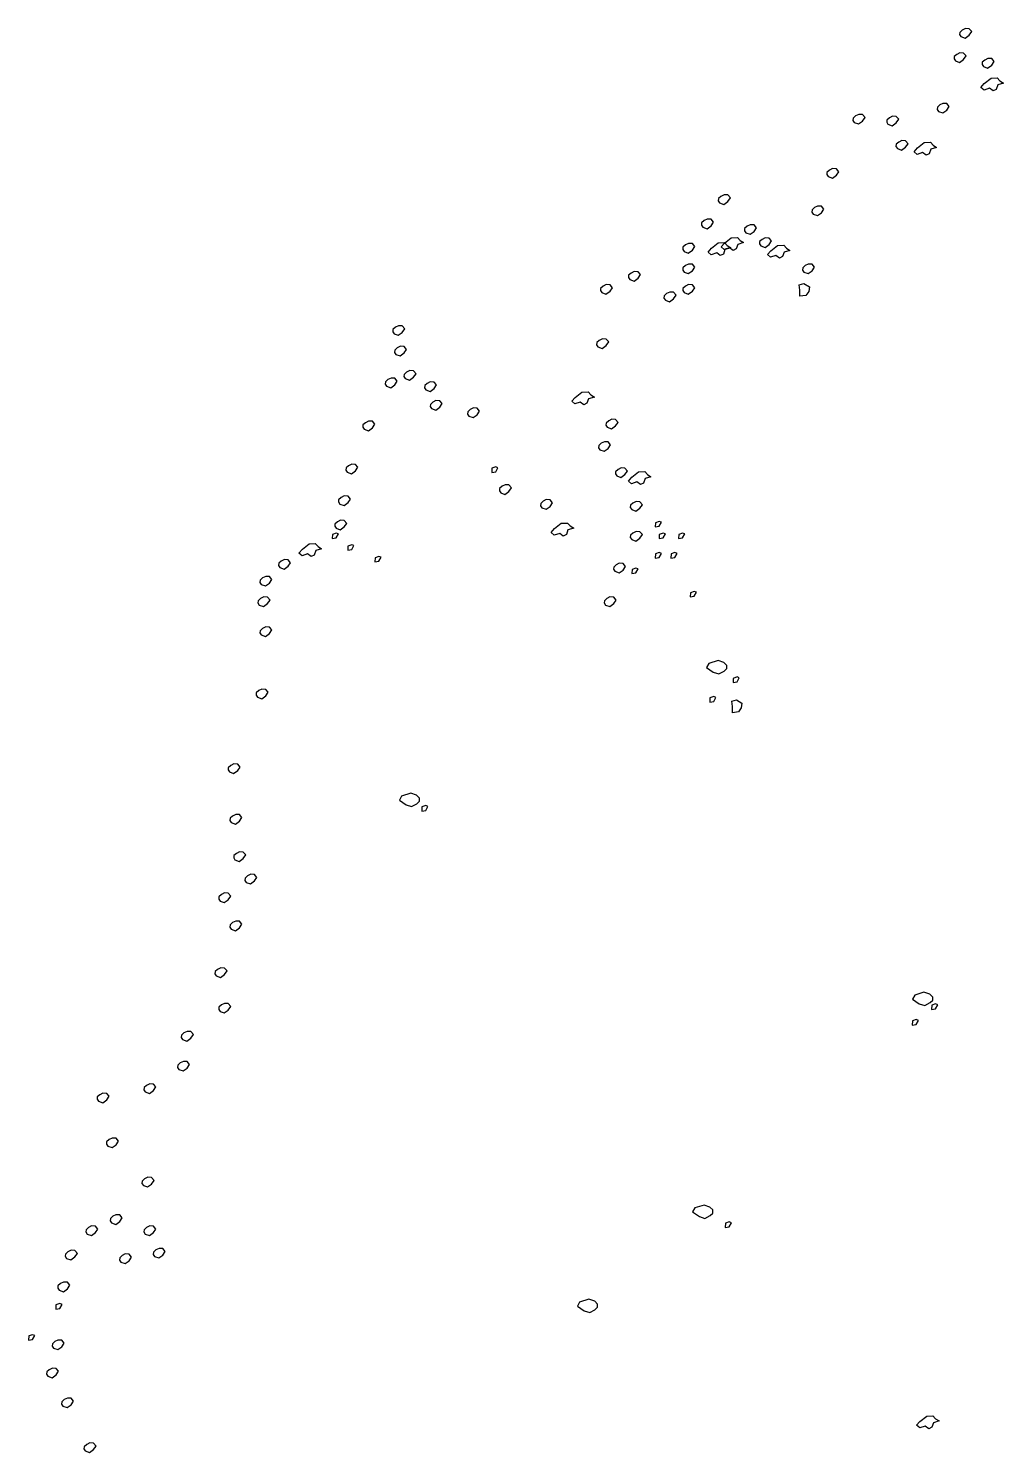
# Model space of a CAD drawing. Header units: millimetres. Extents: x 454 to 24074, y 929 to 15016.
# Drawn here: x 521 to 1540, y 12653 to 14141 of the extents above; entities that cross this region are included whole.
import ezdxf

# ---------------------------------------------------------------- set-up
doc = ezdxf.new("R2010")
doc.units = ezdxf.units.MM
doc.layers.add('cadblocksdwg.com', color=255, linetype='Continuous')

# ---------------------------------------------------------------- blocks, each defined once
blk = doc.blocks.new('Trees side 07_cad-block.com')
at = {"color": 0}
for points in [[(-32.9, 5850.9), (-24.2, 5847.7), (-15.9, 5853.7), (-10.9, 5861), (-15.9, 5867), (-23.7, 5867.4), (-30.1, 5864.2), (-35.2, 5859.6), (-35.6, 5855.1)], [(-44.4, 5801.1), (-35.7, 5797.9), (-27.4, 5803.9), (-22.4, 5811.2), (-27.4, 5817.2), (-35.2, 5817.6), (-41.6, 5814.4), (-46.7, 5809.8), (-47.1, 5805.2)], [(13.1, 5789.6), (21.8, 5786.4), (30.1, 5792.4), (35.1, 5799.7), (30.1, 5805.7), (22.3, 5806.1), (15.9, 5802.9), (10.8, 5798.3), (10.4, 5793.7)], [(15, 5754.7), (28.7, 5765.7), (41.5, 5766.1), (47.1, 5760.2), (54.4, 5755.6), (42.5, 5751.9), (39.3, 5742.8), (32.8, 5739.5), (25.5, 5745), (14.5, 5741.4), (8.1, 5746.9)], [(-251.4, 5675.1), (-242.7, 5671.9), (-234.4, 5677.9), (-229.4, 5685.2), (-234.4, 5691.2), (-242.2, 5691.6), (-248.7, 5688.4), (-253.7, 5683.8), (-254.2, 5679.2)], [(-78.9, 5697.7), (-70.2, 5694.4), (-61.9, 5700.4), (-56.9, 5707.7), (-61.9, 5713.7), (-69.7, 5714.1), (-76.1, 5710.9), (-81.2, 5706.4), (-81.6, 5701.8)], [(-182.4, 5671.3), (-173.7, 5668.1), (-165.4, 5674), (-160.4, 5681.4), (-165.4, 5687.3), (-173.2, 5687.8), (-179.6, 5684.6), (-184.7, 5680), (-185.1, 5675.4)], [(-163.2, 5621.5), (-154.5, 5618.3), (-146.3, 5624.2), (-141.2, 5631.5), (-146.3, 5637.5), (-154.1, 5638), (-160.5, 5634.8), (-165.5, 5630.2), (-166, 5625.6)], [(-122.1, 5622.9), (-108.4, 5633.9), (-95.6, 5634.4), (-90, 5628.4), (-82.7, 5623.8), (-94.6, 5620.1), (-97.8, 5611), (-104.3, 5607.8), (-111.6, 5613.3), (-122.6, 5609.6), (-129, 5615.1)], [(-305.1, 5564), (-296.4, 5560.8), (-288.1, 5566.7), (-283.1, 5574.1), (-288.1, 5580), (-295.9, 5580.5), (-302.3, 5577.3), (-307.4, 5572.7), (-307.8, 5568.1)], [(-527.4, 5510.3), (-518.7, 5507.1), (-510.5, 5513.1), (-505.4, 5520.4), (-510.5, 5526.4), (-518.3, 5526.8), (-524.7, 5523.6), (-529.7, 5519), (-530.2, 5514.5)], [(-335.8, 5487.3), (-327, 5484.1), (-318.8, 5490.1), (-313.7, 5497.4), (-318.8, 5503.4), (-326.6, 5503.8), (-333, 5500.6), (-338, 5496), (-338.5, 5491.5)], [(-561.9, 5460.5), (-553.2, 5457.3), (-545, 5463.3), (-539.9, 5470.6), (-545, 5476.6), (-552.8, 5477), (-559.2, 5473.8), (-564.2, 5469.2), (-564.7, 5464.6)], [(-473.8, 5449), (-465.1, 5445.8), (-456.8, 5451.8), (-451.8, 5459.1), (-456.8, 5465.1), (-464.6, 5465.5), (-471, 5462.3), (-476.1, 5457.7), (-476.5, 5453.1)], [(-600.3, 5410.7), (-591.6, 5407.5), (-583.3, 5413.4), (-578.3, 5420.8), (-583.3, 5426.7), (-591.1, 5427.2), (-597.5, 5424), (-602.6, 5419.4), (-603, 5414.8)], [(-544, 5417.3), (-530.2, 5428.3), (-517.4, 5428.8), (-511.9, 5422.8), (-504.6, 5418.2), (-516.5, 5414.6), (-519.7, 5405.4), (-526.1, 5402.2), (-533.4, 5407.7), (-544.4, 5404), (-550.9, 5409.5)], [(-517.6, 5427.9), (-503.9, 5438.9), (-491, 5439.3), (-485.5, 5433.4), (-478.2, 5428.8), (-490.1, 5425.1), (-493.3, 5416), (-499.7, 5412.7), (-507.1, 5418.2), (-518.1, 5414.6), (-524.5, 5420.1)], [(-443.1, 5422.2), (-434.4, 5419), (-426.1, 5424.9), (-421.1, 5432.3), (-426.1, 5438.2), (-433.9, 5438.7), (-440.3, 5435.5), (-445.4, 5430.9), (-445.8, 5426.3)], [(-422.7, 5412.1), (-409, 5423.1), (-396.1, 5423.5), (-390.6, 5417.6), (-383.3, 5413), (-395.2, 5409.3), (-398.4, 5400.1), (-404.8, 5396.9), (-412.2, 5402.4), (-423.2, 5398.8), (-429.6, 5404.3)], [(-711.5, 5353.2), (-702.8, 5350), (-694.5, 5356), (-689.5, 5363.3), (-694.5, 5369.3), (-702.3, 5369.7), (-708.7, 5366.5), (-713.8, 5361.9), (-714.2, 5357.3)], [(-600.3, 5368.5), (-591.6, 5365.3), (-583.3, 5371.3), (-578.3, 5378.6), (-583.3, 5384.6), (-591.1, 5385), (-597.5, 5381.8), (-602.6, 5377.2), (-603, 5372.7)], [(-354.9, 5368.5), (-346.2, 5365.3), (-338, 5371.3), (-332.9, 5378.6), (-338, 5384.6), (-345.7, 5385), (-352.2, 5381.8), (-357.2, 5377.2), (-357.7, 5372.7)], [(-769, 5326.4), (-760.3, 5323.2), (-752, 5329.1), (-747, 5336.5), (-752, 5342.4), (-759.8, 5342.9), (-766.2, 5339.7), (-771.3, 5335.1), (-771.7, 5330.5)], [(-600.3, 5326.4), (-591.6, 5323.2), (-583.3, 5329.1), (-578.3, 5336.5), (-583.3, 5342.4), (-591.1, 5342.9), (-597.5, 5339.7), (-602.6, 5335.1), (-603, 5330.5)], [(-362.8, 5319.1), (-362.8, 5331.4), (-364.2, 5342.4), (-354.5, 5345.2), (-343.5, 5338.3), (-344.9, 5328.7), (-350.4, 5320.4)], [(-638.6, 5311.1), (-629.9, 5307.8), (-621.7, 5313.8), (-616.6, 5321.1), (-621.7, 5327.1), (-629.4, 5327.6), (-635.9, 5324.3), (-640.9, 5319.8), (-641.4, 5315.2)], [(-1194.5, 5242.1), (-1185.8, 5238.9), (-1177.6, 5244.8), (-1172.5, 5252.2), (-1177.6, 5258.1), (-1185.3, 5258.6), (-1191.8, 5255.4), (-1196.8, 5250.8), (-1197.3, 5246.2)], [(-776.6, 5215.3), (-767.9, 5212), (-759.7, 5218), (-754.6, 5225.3), (-759.7, 5231.3), (-767.5, 5231.8), (-773.9, 5228.5), (-778.9, 5224), (-779.4, 5219.4)], [(-1190.7, 5199.9), (-1182, 5196.7), (-1173.7, 5202.7), (-1168.7, 5210), (-1173.7, 5216), (-1181.5, 5216.4), (-1187.9, 5213.2), (-1193, 5208.6), (-1193.4, 5204)], [(-1171.5, 5150.1), (-1162.8, 5146.9), (-1154.6, 5152.9), (-1149.5, 5160.2), (-1154.6, 5166.1), (-1162.3, 5166.6), (-1168.8, 5163.4), (-1173.8, 5158.8), (-1174.3, 5154.2)], [(-1209.9, 5134.8), (-1201.1, 5131.6), (-1192.9, 5137.5), (-1187.8, 5144.9), (-1192.9, 5150.8), (-1200.7, 5151.3), (-1207.1, 5148.1), (-1212.1, 5143.5), (-1212.6, 5138.9)], [(-1129.3, 5127.1), (-1120.6, 5123.9), (-1112.4, 5129.9), (-1107.3, 5137.2), (-1112.4, 5143.2), (-1120.2, 5143.6), (-1126.6, 5140.4), (-1131.6, 5135.8), (-1132.1, 5131.2)], [(-823.5, 5111.6), (-809.7, 5122.6), (-796.9, 5123.1), (-791.4, 5117.1), (-784, 5112.5), (-795.9, 5108.9), (-799.2, 5099.7), (-805.6, 5096.5), (-812.9, 5102), (-823.9, 5098.3), (-830.3, 5103.8)], [(-1117.8, 5088.8), (-1109.1, 5085.6), (-1100.9, 5091.5), (-1095.8, 5098.9), (-1100.9, 5104.8), (-1108.7, 5105.3), (-1115.1, 5102.1), (-1120.1, 5097.5), (-1120.6, 5092.9)], [(-1041.2, 5073.5), (-1032.5, 5070.3), (-1024.2, 5076.2), (-1019.2, 5083.5), (-1024.2, 5089.5), (-1032, 5090), (-1038.4, 5086.8), (-1043.5, 5082.2), (-1043.9, 5077.6)], [(-1255.9, 5046.6), (-1247.1, 5043.4), (-1238.9, 5049.4), (-1233.9, 5056.7), (-1238.9, 5062.7), (-1246.7, 5063.1), (-1253.1, 5059.9), (-1258.2, 5055.3), (-1258.6, 5050.8)], [(-757.5, 5050.5), (-748.8, 5047.3), (-740.5, 5053.2), (-735.5, 5060.5), (-740.5, 5066.5), (-748.3, 5067), (-754.7, 5063.8), (-759.8, 5059.2), (-760.2, 5054.6)], [(-772.8, 5004.5), (-764.1, 5001.3), (-755.8, 5007.2), (-750.8, 5014.6), (-755.8, 5020.5), (-763.6, 5021), (-770.1, 5017.8), (-775.1, 5013.2), (-775.6, 5008.6)], [(-1290.4, 4958.5), (-1281.7, 4955.3), (-1273.4, 4961.2), (-1268.4, 4968.6), (-1273.4, 4974.5), (-1281.2, 4975), (-1287.6, 4971.8), (-1292.7, 4967.2), (-1293.1, 4962.6)], [(-994.4, 4957.9), (-986.1, 4959.3), (-981.5, 4967.5), (-986.1, 4969.4), (-993.9, 4966.6)], [(-738.3, 4950.8), (-729.6, 4947.6), (-721.3, 4953.6), (-716.3, 4960.9), (-721.3, 4966.9), (-729.1, 4967.3), (-735.5, 4964.1), (-740.6, 4959.5), (-741, 4955)], [(-707.4, 4948.2), (-693.7, 4959.2), (-680.9, 4959.7), (-675.4, 4953.7), (-668, 4949.1), (-679.9, 4945.5), (-683.1, 4936.3), (-689.6, 4933.1), (-696.9, 4938.6), (-707.9, 4934.9), (-714.3, 4940.4)], [(-976, 4916.3), (-967.3, 4913.1), (-959, 4919.1), (-954, 4926.4), (-959, 4932.4), (-966.8, 4932.8), (-973.2, 4929.6), (-978.3, 4925), (-978.7, 4920.5)], [(-1305.7, 4893.3), (-1297, 4890.1), (-1288.7, 4896.1), (-1283.7, 4903.4), (-1288.7, 4909.4), (-1296.5, 4909.8), (-1302.9, 4906.6), (-1308, 4902.1), (-1308.4, 4897.5)], [(-891.6, 4885.7), (-882.9, 4882.5), (-874.7, 4888.4), (-869.6, 4895.8), (-874.7, 4901.7), (-882.5, 4902.2), (-888.9, 4899), (-893.9, 4894.4), (-894.4, 4889.8)], [(-707.6, 4881.8), (-698.9, 4878.6), (-690.7, 4884.6), (-685.6, 4891.9), (-690.7, 4897.9), (-698.5, 4898.3), (-704.9, 4895.1), (-709.9, 4890.6), (-710.4, 4886)], [(-1313.4, 4843.5), (-1304.7, 4840.3), (-1296.4, 4846.3), (-1291.4, 4853.6), (-1296.4, 4859.6), (-1304.2, 4860), (-1310.6, 4856.8), (-1315.7, 4852.2), (-1316.1, 4847.7)], [(-865.6, 4842.8), (-851.9, 4853.8), (-839, 4854.3), (-833.5, 4848.3), (-826.2, 4843.7), (-838.1, 4840.1), (-841.3, 4830.9), (-847.8, 4827.7), (-855.1, 4833.2), (-866.1, 4829.5), (-872.5, 4835)], [(-659.4, 4846.3), (-651.1, 4847.7), (-646.6, 4855.9), (-651.1, 4857.8), (-658.9, 4855)], [(-1321.4, 4822.4), (-1313.1, 4823.8), (-1308.6, 4832), (-1313.1, 4833.8), (-1320.9, 4831.1)], [(-707.6, 4820.5), (-698.9, 4817.3), (-690.7, 4823.3), (-685.6, 4830.6), (-690.7, 4836.6), (-698.5, 4837), (-704.9, 4833.8), (-709.9, 4829.2), (-710.4, 4824.7)], [(-651.4, 4822.4), (-643.2, 4823.8), (-638.6, 4832), (-643.2, 4833.8), (-651, 4831.1)], [(-611.5, 4822.4), (-603.3, 4823.8), (-598.7, 4832), (-603.3, 4833.8), (-611.1, 4831.1)], [(-1382.4, 4800.6), (-1368.6, 4811.6), (-1355.8, 4812.1), (-1350.3, 4806.1), (-1343, 4801.6), (-1354.9, 4797.9), (-1358.1, 4788.7), (-1364.5, 4785.5), (-1371.9, 4791), (-1382.9, 4787.3), (-1389.3, 4792.8)], [(-1289.5, 4798.5), (-1281.2, 4799.8), (-1276.6, 4808.1), (-1281.2, 4809.9), (-1289, 4807.2)], [(-1233.7, 4774.5), (-1225.4, 4775.9), (-1220.8, 4784.2), (-1225.4, 4786), (-1233.2, 4783.3)], [(-659.4, 4782.5), (-651.1, 4783.9), (-646.6, 4792.1), (-651.1, 4794), (-658.9, 4791.2)], [(-627.5, 4782.5), (-619.2, 4783.9), (-614.7, 4792.1), (-619.2, 4794), (-627, 4791.2)], [(-1428.4, 4763.1), (-1419.7, 4759.8), (-1411.4, 4765.8), (-1406.4, 4773.1), (-1411.4, 4779.1), (-1419.2, 4779.5), (-1425.6, 4776.3), (-1430.7, 4771.8), (-1431.1, 4767.2)], [(-742.1, 4755.4), (-733.4, 4752.2), (-725.2, 4758.1), (-720.1, 4765.5), (-725.2, 4771.4), (-733, 4771.9), (-739.4, 4768.7), (-744.4, 4764.1), (-744.9, 4759.5)], [(-707.3, 4750.6), (-699, 4752), (-694.4, 4760.3), (-699, 4762.1), (-706.8, 4759.3)], [(-1466.7, 4728.6), (-1458, 4725.4), (-1449.8, 4731.3), (-1444.7, 4738.6), (-1449.8, 4744.6), (-1457.5, 4745.1), (-1464, 4741.9), (-1469, 4737.3), (-1469.5, 4732.7)], [(-1470.6, 4686.4), (-1461.8, 4683.2), (-1453.6, 4689.2), (-1448.5, 4696.5), (-1453.6, 4702.4), (-1461.4, 4702.9), (-1467.8, 4699.7), (-1472.8, 4695.1), (-1473.3, 4690.5)], [(-761.3, 4686.4), (-752.6, 4683.2), (-744.3, 4689.2), (-739.3, 4696.5), (-744.3, 4702.4), (-752.1, 4702.9), (-758.5, 4699.7), (-763.6, 4695.1), (-764.1, 4690.5)], [(-587.6, 4702.8), (-579.4, 4704.2), (-574.8, 4712.4), (-579.4, 4714.2), (-587.2, 4711.5)], [(-1466.7, 4625.1), (-1458, 4621.9), (-1449.8, 4627.8), (-1444.7, 4635.2), (-1449.8, 4641.1), (-1457.5, 4641.6), (-1464, 4638.4), (-1469, 4633.8), (-1469.5, 4629.2)], [(-540.3, 4548.8), (-528.9, 4545.1), (-518.3, 4551.1), (-512.8, 4556.1), (-512.8, 4562.5), (-518.8, 4568.5), (-530.7, 4572.6), (-549.5, 4566.6), (-554.1, 4558.4)], [(-499.9, 4527.4), (-491.6, 4528.8), (-487, 4537), (-491.6, 4538.9), (-499.4, 4536.1)], [(-1474.4, 4497.6), (-1465.7, 4494.4), (-1457.4, 4500.3), (-1452.4, 4507.7), (-1457.4, 4513.6), (-1465.2, 4514.1), (-1471.6, 4510.9), (-1476.7, 4506.3), (-1477.1, 4501.7)], [(-547.7, 4487.5), (-539.5, 4488.9), (-534.9, 4497.2), (-539.5, 4499), (-547.3, 4496.2)], [(-501, 4465.8), (-501, 4478.2), (-502.4, 4489.2), (-492.8, 4492), (-481.8, 4485.1), (-483.2, 4475.5), (-488.7, 4467.2)], [(-1531.9, 4344.3), (-1523.2, 4341.1), (-1514.9, 4347.1), (-1509.9, 4354.4), (-1514.9, 4360.3), (-1522.7, 4360.8), (-1529.1, 4357.6), (-1534.2, 4353), (-1534.6, 4348.4)], [(-1169.8, 4277.1), (-1158.4, 4273.4), (-1147.8, 4279.3), (-1142.3, 4284.4), (-1142.3, 4290.8), (-1148.3, 4296.8), (-1160.2, 4300.9), (-1179, 4294.9), (-1183.6, 4286.7)], [(-1137.9, 4264.3), (-1129.7, 4265.7), (-1125.1, 4273.9), (-1129.7, 4275.8), (-1137.5, 4273)], [(-1528.1, 4240.8), (-1519.3, 4237.6), (-1511.1, 4243.6), (-1506.1, 4250.9), (-1511.1, 4256.9), (-1518.9, 4257.3), (-1525.3, 4254.1), (-1530.4, 4249.5), (-1530.8, 4245)], [(-1520.4, 4164.2), (-1511.7, 4161), (-1503.4, 4166.9), (-1498.4, 4174.3), (-1503.4, 4180.2), (-1511.2, 4180.7), (-1517.6, 4177.5), (-1522.7, 4172.9), (-1523.1, 4168.3)], [(-1497.4, 4118.2), (-1488.7, 4115), (-1480.4, 4121), (-1475.4, 4128.3), (-1480.4, 4134.2), (-1488.2, 4134.7), (-1494.6, 4131.5), (-1499.7, 4126.9), (-1500.1, 4122.3)], [(-1551.1, 4079.9), (-1542.4, 4076.7), (-1534.1, 4082.6), (-1529.1, 4090), (-1534.1, 4095.9), (-1541.9, 4096.4), (-1548.3, 4093.2), (-1553.4, 4088.6), (-1553.8, 4084)], [(-1528.1, 4022.4), (-1519.3, 4019.2), (-1511.1, 4025.1), (-1506.1, 4032.5), (-1511.1, 4038.4), (-1518.9, 4038.9), (-1525.3, 4035.7), (-1530.4, 4031.1), (-1530.8, 4026.5)], [(-1558.7, 3926.6), (-1550, 3923.4), (-1541.8, 3929.3), (-1536.7, 3936.7), (-1541.8, 3942.6), (-1549.6, 3943.1), (-1556, 3939.9), (-1561, 3935.3), (-1561.5, 3930.7)], [(-118.3, 3869.5), (-106.8, 3865.8), (-96.3, 3871.8), (-90.8, 3876.8), (-90.8, 3883.2), (-96.7, 3889.2), (-108.7, 3893.3), (-127.5, 3887.4), (-132, 3879.1)], [(-1551.1, 3853.8), (-1542.4, 3850.6), (-1534.1, 3856.5), (-1529.1, 3863.9), (-1534.1, 3869.8), (-1541.9, 3870.3), (-1548.3, 3867.1), (-1553.4, 3862.5), (-1553.8, 3857.9)], [(-93.1, 3857.7), (-84.9, 3859.1), (-80.3, 3867.3), (-84.9, 3869.2), (-92.7, 3866.4)], [(-133, 3825.8), (-124.8, 3827.2), (-120.2, 3835.4), (-124.8, 3837.3), (-132.5, 3834.5)], [(-1627.7, 3796.3), (-1619, 3793.1), (-1610.8, 3799), (-1605.7, 3806.4), (-1610.8, 3812.3), (-1618.6, 3812.8), (-1625, 3809.6), (-1630, 3805), (-1630.5, 3800.4)], [(-1635.4, 3735), (-1626.7, 3731.8), (-1618.4, 3737.7), (-1613.4, 3745.1), (-1618.4, 3751), (-1626.2, 3751.5), (-1632.7, 3748.3), (-1637.7, 3743.7), (-1638.2, 3739.1)], [(-1704.4, 3689), (-1695.7, 3685.8), (-1687.4, 3691.7), (-1682.4, 3699.1), (-1687.4, 3705), (-1695.2, 3705.5), (-1701.7, 3702.3), (-1706.7, 3697.7), (-1707.2, 3693.1)], [(-1800.3, 3669.8), (-1791.5, 3666.6), (-1783.3, 3672.6), (-1778.3, 3679.9), (-1783.3, 3685.9), (-1791.1, 3686.3), (-1797.5, 3683.1), (-1802.6, 3678.5), (-1803, 3674)], [(-1781.1, 3577.9), (-1772.4, 3574.7), (-1764.1, 3580.6), (-1759.1, 3587.9), (-1764.1, 3593.9), (-1771.9, 3594.4), (-1778.3, 3591.2), (-1783.4, 3586.6), (-1783.8, 3582)], [(-1708.2, 3497.4), (-1699.5, 3494.2), (-1691.3, 3500.1), (-1686.2, 3507.5), (-1691.3, 3513.4), (-1699.1, 3513.9), (-1705.5, 3510.7), (-1710.5, 3506.1), (-1711, 3501.5)], [(-568.9, 3433.3), (-557.5, 3429.6), (-546.9, 3435.6), (-541.4, 3440.6), (-541.4, 3447.1), (-547.4, 3453), (-559.3, 3457.1), (-578.1, 3451.2), (-582.7, 3442.9)], [(-1823.3, 3397.7), (-1814.5, 3394.5), (-1806.3, 3400.5), (-1801.3, 3407.8), (-1806.3, 3413.8), (-1814.1, 3414.2), (-1820.5, 3411), (-1825.6, 3406.5), (-1826, 3401.9)], [(-1773.4, 3420.7), (-1764.7, 3417.5), (-1756.5, 3423.5), (-1751.4, 3430.8), (-1756.5, 3436.8), (-1764.3, 3437.2), (-1770.7, 3434), (-1775.7, 3429.4), (-1776.2, 3424.9)], [(-1704.4, 3397.7), (-1695.7, 3394.5), (-1687.4, 3400.5), (-1682.4, 3407.8), (-1687.4, 3413.8), (-1695.2, 3414.2), (-1701.7, 3411), (-1706.7, 3406.5), (-1707.2, 3401.9)], [(-515.8, 3411.3), (-507.6, 3412.6), (-503, 3420.9), (-507.6, 3422.7), (-515.4, 3420)], [(-1865.4, 3347.9), (-1856.7, 3344.7), (-1848.5, 3350.7), (-1843.4, 3358), (-1848.5, 3364), (-1856.3, 3364.4), (-1862.7, 3361.2), (-1867.7, 3356.6), (-1868.2, 3352.1)], [(-1754.3, 3340.3), (-1745.5, 3337.1), (-1737.3, 3343), (-1732.2, 3350.3), (-1737.3, 3356.3), (-1745.1, 3356.8), (-1751.5, 3353.6), (-1756.5, 3349), (-1757, 3344.4)], [(-1685.2, 3351.8), (-1676.5, 3348.6), (-1668.3, 3354.5), (-1663.2, 3361.8), (-1668.3, 3367.8), (-1676.1, 3368.3), (-1682.5, 3365.1), (-1687.5, 3360.5), (-1688, 3355.9)], [(-1880.8, 3282.8), (-1872.1, 3279.6), (-1863.8, 3285.5), (-1858.8, 3292.9), (-1863.8, 3298.8), (-1871.6, 3299.3), (-1878, 3296.1), (-1883.1, 3291.5), (-1883.5, 3286.9)], [(-1887.7, 3243.8), (-1879.4, 3245.2), (-1874.8, 3253.5), (-1879.4, 3255.3), (-1887.2, 3252.5)], [(-805, 3240.3), (-793.5, 3236.6), (-783, 3242.5), (-777.5, 3247.6), (-777.5, 3254), (-783.4, 3260), (-795.4, 3264.1), (-814.2, 3258.1), (-818.8, 3249.9)], [(-1943.5, 3180), (-1935.2, 3181.4), (-1930.7, 3189.7), (-1935.2, 3191.5), (-1943, 3188.8)], [(-1892.3, 3164), (-1883.6, 3160.8), (-1875.3, 3166.7), (-1870.3, 3174.1), (-1875.3, 3180), (-1883.1, 3180.5), (-1889.5, 3177.3), (-1894.6, 3172.7), (-1895, 3168.1)], [(-1903.8, 3106.5), (-1895.1, 3103.3), (-1886.8, 3109.2), (-1881.8, 3116.6), (-1886.8, 3122.5), (-1894.6, 3123), (-1901, 3119.8), (-1906.1, 3115.2), (-1906.5, 3110.6)], [(-1873.1, 3045.2), (-1864.4, 3042), (-1856.1, 3047.9), (-1851.1, 3055.3), (-1856.1, 3061.2), (-1863.9, 3061.7), (-1870.3, 3058.5), (-1875.4, 3053.9), (-1875.9, 3049.3)], [(-116.9, 3013.8), (-103.1, 3024.8), (-90.3, 3025.3), (-84.8, 3019.3), (-77.4, 3014.7), (-89.4, 3011.1), (-92.6, 3001.9), (-99, 2998.7), (-106.3, 3004.2), (-117.3, 3000.5), (-123.7, 3006)], [(-1827.1, 2953.2), (-1818.4, 2950), (-1810.1, 2956), (-1805.1, 2963.3), (-1810.1, 2969.2), (-1817.9, 2969.7), (-1824.3, 2966.5), (-1829.4, 2961.9), (-1829.8, 2957.3)]]:
    blk.add_lwpolyline(points, close=True, dxfattribs=at)

msp = doc.modelspace()

# ---------------------------------------------------------------- block references
at = {"layer": 'cadblocksdwg.com', "xscale": 0.5103099452236204, "yscale": 0.5103099452236204, "zscale": 0.5103099452236204}
msp.add_blockref('Trees side 07_cad-block.com', (1512.5, 11147.1), dxfattribs=at)

doc.saveas('drawing.dxf')
